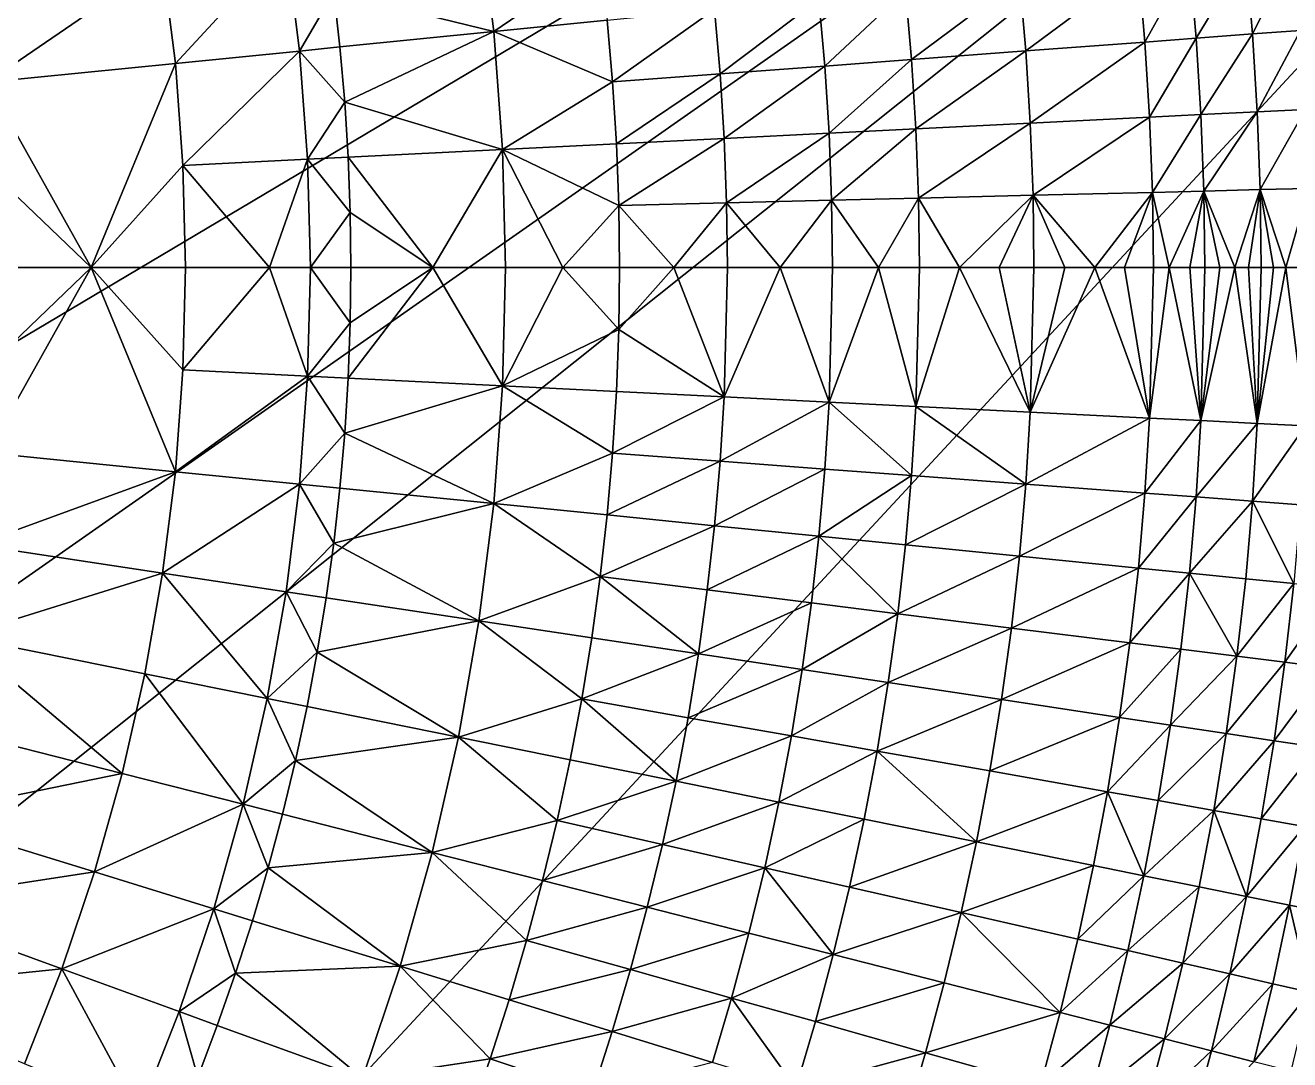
# Model space of a CAD drawing. Header units: millimetres. Extents: x -3250 to 8000, y -3250 to 3250.
# Drawn here: x 1407 to 2349, y -590 to 180 of the extents above; entities that cross this region are included whole.
import ezdxf

# ---------------------------------------------------------------- set-up
doc = ezdxf.new("R2010")
doc.units = ezdxf.units.MM
doc.header["$MEASUREMENT"] = 0
doc.layers.add('MESH_3D', color=2, linetype='CONTINUOUS')

msp = doc.modelspace()

# ---------------------------------------------------------------- linework, layer by layer
at = {"layer": 'MESH_3D'}
for points in [[(2150.48, 2436.79, 32500), (-3128.53, 880.23, 32500), (-2326.57, -2269.27, 32500)], [(2150.48, 2436.79, 32500), (-2326.57, -2269.27, 32500), (3105.61, 957.95, 32500)], [(3105.61, 957.95, 32500), (-2326.57, -2269.27, 32500), (-1962.36, -2590.68, 32500)], [(3105.61, 957.95, 32500), (-1962.36, -2590.68, 32500), (-1625, -2814.58, 32500)], [(3105.61, 957.95, 32500), (-1625, -2814.58, 32500), (-723.19, -3168.52, 32500)], [(3105.61, 957.95, 32500), (-723.19, -3168.52, 32500), (1410.12, -2928.15, 32500)], [(3105.61, 957.95, 32500), (1410.12, -2928.15, 32500), (2382.42, -2210.56, 32500)], [(1745.37, 263.07, -885.22), (1756.31, 175.75, -885.22), (1637.19, 205.17, -939.08)], [(1745.37, 263.07, -885.22), (1835.64, 230.04, -840.76), (1756.31, 175.75, -885.22)], [(1601.69, 241.42, -952.14), (1519.23, 152.02, -989.8), (1509.77, 227.56, -989.8)], [(1601.69, 241.42, -952.14), (1611.73, 161.28, -952.14), (1519.23, 152.02, -989.8)], [(1601.69, 241.42, -952.14), (1637.19, 205.17, -939.08), (1611.73, 161.28, -952.14)], [(1509.77, 227.56, -989.8), (1379.01, 137.99, -1040.35), (1370.41, 206.56, -1040.35)], [(1509.77, 227.56, -989.8), (1519.23, 152.02, -989.8), (1379.01, 137.99, -1040.35)], [(1756.31, 175.75, -885.22), (1835.64, 230.04, -840.76), (1840.81, 184.2, -840.76)], [(2274.58, 227.61, -506.08), (2241.34, 167.97, -547.31), (2236.46, 223.79, -547.31)], [(2274.58, 227.61, -506.08), (2279.55, 170.83, -506.08), (2241.34, 167.97, -547.31)], [(2316.37, 231.79, -455.71), (2279.55, 170.83, -506.08), (2274.58, 227.61, -506.08)], [(2316.37, 231.79, -455.71), (2321.43, 173.97, -455.71), (2279.55, 170.83, -506.08)], [(2352.18, 235.37, -406.77), (2321.43, 173.97, -455.71), (2316.37, 231.79, -455.71)], [(2352.18, 235.37, -406.77), (2357.32, 176.66, -406.77), (2321.43, 173.97, -455.71)], [(2236.46, 223.79, -547.31), (2152.64, 161.32, -630.5), (2147.94, 214.93, -630.5)], [(2236.46, 223.79, -547.31), (2241.34, 167.97, -547.31), (2152.64, 161.32, -630.5)], [(2147.94, 214.93, -630.5), (2067.58, 154.94, -698.41), (2063.07, 206.44, -698.41)], [(2147.94, 214.93, -630.5), (2152.64, 161.32, -630.5), (2067.58, 154.94, -698.41)], [(1611.73, 161.28, -952.14), (1637.19, 205.17, -939.08), (1641.8, 164.29, -939.08)], [(1756.31, 175.75, -885.22), (1641.8, 164.29, -939.08), (1637.19, 205.17, -939.08)], [(1998.59, 199.99, -744.25), (1924.98, 144.26, -794.3), (1920.79, 192.2, -794.3)], [(1998.59, 199.99, -744.25), (2002.95, 150.1, -744.25), (1924.98, 144.26, -794.3)], [(2063.07, 206.44, -698.41), (2002.95, 150.1, -744.25), (1998.59, 199.99, -744.25)], [(2063.07, 206.44, -698.41), (2067.58, 154.94, -698.41), (2002.95, 150.1, -744.25)], [(1920.79, 192.2, -794.3), (1844.83, 138.25, -840.76), (1840.81, 184.2, -840.76)], [(1920.79, 192.2, -794.3), (1924.98, 144.26, -794.3), (1844.83, 138.25, -840.76)], [(1756.31, 175.75, -885.22), (1840.81, 184.2, -840.76), (1844.83, 138.25, -840.76)], [(1756.31, 175.75, -885.22), (1645.39, 123.3, -939.08), (1641.8, 164.29, -939.08)], [(1756.31, 175.75, -885.22), (1762.89, 87.98, -885.22), (1645.39, 123.3, -939.08)], [(1756.31, 175.75, -885.22), (1844.83, 138.25, -840.76), (1762.89, 87.98, -885.22)], [(2279.55, 170.83, -506.08), (2244.83, 112.03, -547.31), (2241.34, 167.97, -547.31)], [(2279.55, 170.83, -506.08), (2283.1, 113.94, -506.08), (2244.83, 112.03, -547.31)], [(2321.43, 173.97, -455.71), (2283.1, 113.94, -506.08), (2279.55, 170.83, -506.08)], [(2321.43, 173.97, -455.71), (2325.05, 116.04, -455.71), (2283.1, 113.94, -506.08)], [(2357.32, 176.66, -406.77), (2325.05, 116.04, -455.71), (2321.43, 173.97, -455.71)], [(2357.32, 176.66, -406.77), (2360.99, 117.83, -406.77), (2325.05, 116.04, -455.71)], [(1611.73, 161.28, -952.14), (1524.92, 76.11, -989.8), (1519.23, 152.02, -989.8)], [(1611.73, 161.28, -952.14), (1617.77, 80.74, -952.14), (1524.92, 76.11, -989.8)], [(1611.73, 161.28, -952.14), (1641.8, 164.29, -939.08), (1645.39, 123.3, -939.08)], [(1611.73, 161.28, -952.14), (1645.39, 123.3, -939.08), (1617.77, 80.74, -952.14)], [(2152.64, 161.32, -630.5), (2070.8, 103.35, -698.41), (2067.58, 154.94, -698.41)], [(2152.64, 161.32, -630.5), (2155.99, 107.6, -630.5), (2070.8, 103.35, -698.41)], [(2241.34, 167.97, -547.31), (2155.99, 107.6, -630.5), (2152.64, 161.32, -630.5)], [(2241.34, 167.97, -547.31), (2244.83, 112.03, -547.31), (2155.99, 107.6, -630.5)], [(1519.23, 152.02, -989.8), (1456.65, 0, -1015.89), (1379.01, 137.99, -1040.35)], [(1519.23, 152.02, -989.8), (1524.92, 76.11, -989.8), (1456.65, 0, -1015.89)], [(2067.58, 154.94, -698.41), (2006.07, 100.12, -744.25), (2002.95, 150.1, -744.25)], [(2067.58, 154.94, -698.41), (2070.8, 103.35, -698.41), (2006.07, 100.12, -744.25)], [(1924.98, 144.26, -794.3), (1847.7, 92.21, -840.76), (1844.83, 138.25, -840.76)], [(1924.98, 144.26, -794.3), (1927.98, 96.22, -794.3), (1847.7, 92.21, -840.76)], [(2002.95, 150.1, -744.25), (1927.98, 96.22, -794.3), (1924.98, 144.26, -794.3)], [(2002.95, 150.1, -744.25), (2006.07, 100.12, -744.25), (1927.98, 96.22, -794.3)], [(1379.01, 137.99, -1040.35), (1456.65, 0, -1015.89), (1384.17, 69.08, -1040.35)], [(1762.89, 87.98, -885.22), (1844.83, 138.25, -840.76), (1847.7, 92.21, -840.76)], [(1617.77, 80.74, -952.14), (1645.39, 123.3, -939.08), (1647.95, 82.25, -939.08)], [(1762.89, 87.98, -885.22), (1647.95, 82.25, -939.08), (1645.39, 123.3, -939.08)], [(2283.1, 113.94, -506.08), (2246.93, 56.03, -547.31), (2244.83, 112.03, -547.31)], [(2283.1, 113.94, -506.08), (2285.23, 56.99, -506.08), (2246.93, 56.03, -547.31)], [(2325.05, 116.04, -455.71), (2285.23, 56.99, -506.08), (2283.1, 113.94, -506.08)], [(2325.05, 116.04, -455.71), (2327.22, 58.04, -455.71), (2285.23, 56.99, -506.08)], [(2360.99, 117.83, -406.77), (2327.22, 58.04, -455.71), (2325.05, 116.04, -455.71)], [(2360.99, 117.83, -406.77), (2363.19, 58.93, -406.77), (2327.22, 58.04, -455.71)], [(2155.99, 107.6, -630.5), (2072.73, 51.69, -698.41), (2070.8, 103.35, -698.41)], [(2155.99, 107.6, -630.5), (2158, 53.82, -630.5), (2072.73, 51.69, -698.41)], [(2244.83, 112.03, -547.31), (2158, 53.82, -630.5), (2155.99, 107.6, -630.5)], [(2244.83, 112.03, -547.31), (2246.93, 56.03, -547.31), (2158, 53.82, -630.5)], [(1927.98, 96.22, -794.3), (1849.42, 46.12, -840.76), (1847.7, 92.21, -840.76)], [(1927.98, 96.22, -794.3), (1929.78, 48.13, -794.3), (1849.42, 46.12, -840.76)], [(2006.07, 100.12, -744.25), (1929.78, 48.13, -794.3), (1927.98, 96.22, -794.3)], [(2006.07, 100.12, -744.25), (2007.95, 50.08, -744.25), (1929.78, 48.13, -794.3)], [(2070.8, 103.35, -698.41), (2007.95, 50.08, -744.25), (2006.07, 100.12, -744.25)], [(2070.8, 103.35, -698.41), (2072.73, 51.69, -698.41), (2007.95, 50.08, -744.25)], [(1762.89, 87.98, -885.22), (1710.9, 0, -911.43), (1647.95, 82.25, -939.08)], [(1762.89, 87.98, -885.22), (1765.08, 0, -885.22), (1710.9, 0, -911.43)], [(1762.89, 87.98, -885.22), (1847.7, 92.21, -840.76), (1849.42, 46.12, -840.76)], [(1762.89, 87.98, -885.22), (1807.77, 0, -863.42), (1765.08, 0, -885.22)], [(1762.89, 87.98, -885.22), (1849.42, 46.12, -840.76), (1807.77, 0, -863.42)], [(1524.92, 76.11, -989.8), (1526.82, 0, -989.8), (1456.65, 0, -1015.89)], [(1617.77, 80.74, -952.14), (1589.41, 0, -964.85), (1524.92, 76.11, -989.8)], [(1524.92, 76.11, -989.8), (1589.41, 0, -964.85), (1526.82, 0, -989.8)], [(1617.77, 80.74, -952.14), (1619.78, 0, -952.14), (1589.41, 0, -964.85)], [(1617.77, 80.74, -952.14), (1647.95, 82.25, -939.08), (1649.49, 41.14, -939.08)], [(1617.77, 80.74, -952.14), (1649.49, 41.14, -939.08), (1619.78, 0, -952.14)], [(1647.95, 82.25, -939.08), (1710.9, 0, -911.43), (1649.49, 41.14, -939.08)], [(1384.17, 69.08, -1040.35), (1456.65, 0, -1015.89), (1385.89, 0, -1040.35)], [(2285.23, 56.99, -506.08), (2259.35, 0, -535.1), (2246.93, 56.03, -547.31)], [(2285.23, 56.99, -506.08), (2274.9, 0, -518.37), (2259.35, 0, -535.1)], [(2285.23, 56.99, -506.08), (2285.94, 0, -506.08), (2274.9, 0, -518.37)], [(2327.22, 58.04, -455.71), (2308.26, 0, -480.08), (2285.23, 56.99, -506.08)], [(2285.23, 56.99, -506.08), (2297.2, 0, -493.17), (2285.94, 0, -506.08)], [(2285.23, 56.99, -506.08), (2308.26, 0, -480.08), (2297.2, 0, -493.17)], [(2327.22, 58.04, -455.71), (2318.49, 0, -467.6), (2308.26, 0, -480.08)], [(2327.22, 58.04, -455.71), (2327.94, 0, -455.71), (2318.49, 0, -467.6)], [(2363.19, 58.93, -406.77), (2346.31, 0, -431.52), (2327.22, 58.04, -455.71)], [(2327.22, 58.04, -455.71), (2337.22, 0, -443.68), (2327.94, 0, -455.71)], [(2327.22, 58.04, -455.71), (2346.31, 0, -431.52), (2337.22, 0, -443.68)], [(2363.19, 58.93, -406.77), (2355.22, 0, -419.21), (2346.31, 0, -431.52)], [(1929.78, 48.13, -794.3), (1890.44, 0, -817.96), (1849.42, 46.12, -840.76)], [(1929.78, 48.13, -794.3), (1930.38, 0, -794.3), (1890.44, 0, -817.96)], [(2007.95, 50.08, -744.25), (1969.77, 0, -769.74), (1929.78, 48.13, -794.3)], [(1929.78, 48.13, -794.3), (1969.77, 0, -769.74), (1930.38, 0, -794.3)], [(2007.95, 50.08, -744.25), (2008.57, 0, -744.25), (1969.77, 0, -769.74)], [(2072.73, 51.69, -698.41), (2042.94, 0, -720.49), (2007.95, 50.08, -744.25)], [(2007.95, 50.08, -744.25), (2042.94, 0, -720.49), (2008.57, 0, -744.25)], [(2072.73, 51.69, -698.41), (2073.37, 0, -698.41), (2042.94, 0, -720.49)], [(2158, 53.82, -630.5), (2103.31, 0, -675.66), (2072.73, 51.69, -698.41)], [(2072.73, 51.69, -698.41), (2103.31, 0, -675.66), (2073.37, 0, -698.41)], [(2158, 53.82, -630.5), (2132.71, 0, -652.22), (2103.31, 0, -675.66)], [(2158, 53.82, -630.5), (2158.67, 0, -630.5), (2132.71, 0, -652.22)], [(2246.93, 56.03, -547.31), (2204.09, 0, -589.91), (2158, 53.82, -630.5)], [(2158, 53.82, -630.5), (2181.6, 0, -610.45), (2158.67, 0, -630.5)], [(2158, 53.82, -630.5), (2204.09, 0, -589.91), (2181.6, 0, -610.45)], [(2246.93, 56.03, -547.31), (2226.11, 0, -568.87), (2204.09, 0, -589.91)], [(2246.93, 56.03, -547.31), (2247.62, 0, -547.31), (2226.11, 0, -568.87)], [(2246.93, 56.03, -547.31), (2259.35, 0, -535.1), (2247.62, 0, -547.31)], [(1649.49, 41.14, -939.08), (1650, 0, -939.08), (1619.78, 0, -952.14)], [(1710.9, 0, -911.43), (1650, 0, -939.08), (1649.49, 41.14, -939.08)], [(1849.42, 46.12, -840.76), (1850, 0, -840.76), (1807.77, 0, -863.42)], [(1849.42, 46.12, -840.76), (1890.44, 0, -817.96), (1850, 0, -840.76)], [(1384.17, -69.08, -1040.35), (1456.65, 0, -1015.89), (1379.01, -137.99, -1040.35)], [(1519.23, -152.02, -989.8), (1379.01, -137.99, -1040.35), (1456.65, 0, -1015.89)], [(1384.17, -69.08, -1040.35), (1385.89, 0, -1040.35), (1456.65, 0, -1015.89)], [(1524.92, -76.11, -989.8), (1456.65, 0, -1015.89), (1526.82, 0, -989.8)], [(1524.92, -76.11, -989.8), (1519.23, -152.02, -989.8), (1456.65, 0, -1015.89)], [(1524.92, -76.11, -989.8), (1526.82, 0, -989.8), (1589.41, 0, -964.85)], [(1617.77, -80.74, -952.14), (1524.92, -76.11, -989.8), (1589.41, 0, -964.85)], [(1617.77, -80.74, -952.14), (1589.41, 0, -964.85), (1619.78, 0, -952.14)], [(1617.77, -80.74, -952.14), (1619.78, 0, -952.14), (1649.49, -41.14, -939.08)], [(1650, 0, -939.08), (1649.49, -41.14, -939.08), (1619.78, 0, -952.14)], [(1710.9, 0, -911.43), (1647.95, -82.25, -939.08), (1649.49, -41.14, -939.08)], [(1762.89, -87.98, -885.22), (1647.95, -82.25, -939.08), (1710.9, 0, -911.43)], [(1710.9, 0, -911.43), (1649.49, -41.14, -939.08), (1650, 0, -939.08)], [(1762.89, -87.98, -885.22), (1710.9, 0, -911.43), (1765.08, 0, -885.22)], [(1762.89, -87.98, -885.22), (1807.77, 0, -863.42), (1849.42, -46.12, -840.76)], [(1762.89, -87.98, -885.22), (1765.08, 0, -885.22), (1807.77, 0, -863.42)], [(1850, 0, -840.76), (1849.42, -46.12, -840.76), (1807.77, 0, -863.42)], [(1890.44, 0, -817.96), (1849.42, -46.12, -840.76), (1850, 0, -840.76)], [(1927.98, -96.22, -794.3), (1849.42, -46.12, -840.76), (1890.44, 0, -817.96)], [(1927.98, -96.22, -794.3), (1890.44, 0, -817.96), (1930.38, 0, -794.3)], [(1927.98, -96.22, -794.3), (1930.38, 0, -794.3), (1969.77, 0, -769.74)], [(2006.07, -100.12, -744.25), (1927.98, -96.22, -794.3), (1969.77, 0, -769.74)], [(2006.07, -100.12, -744.25), (1969.77, 0, -769.74), (2008.57, 0, -744.25)], [(2006.07, -100.12, -744.25), (2008.57, 0, -744.25), (2042.94, 0, -720.49)], [(2070.8, -103.35, -698.41), (2006.07, -100.12, -744.25), (2042.94, 0, -720.49)], [(2070.8, -103.35, -698.41), (2042.94, 0, -720.49), (2073.37, 0, -698.41)], [(2070.8, -103.35, -698.41), (2073.37, 0, -698.41), (2103.31, 0, -675.66)], [(2155.99, -107.6, -630.5), (2070.8, -103.35, -698.41), (2103.31, 0, -675.66)], [(2155.99, -107.6, -630.5), (2103.31, 0, -675.66), (2132.71, 0, -652.22)], [(2155.99, -107.6, -630.5), (2132.71, 0, -652.22), (2158.67, 0, -630.5)], [(2155.99, -107.6, -630.5), (2158.67, 0, -630.5), (2181.6, 0, -610.45)], [(2155.99, -107.6, -630.5), (2181.6, 0, -610.45), (2204.09, 0, -589.91)], [(2244.83, -112.03, -547.31), (2155.99, -107.6, -630.5), (2204.09, 0, -589.91)], [(2244.83, -112.03, -547.31), (2204.09, 0, -589.91), (2226.11, 0, -568.87)], [(2244.83, -112.03, -547.31), (2226.11, 0, -568.87), (2247.62, 0, -547.31)], [(2244.83, -112.03, -547.31), (2247.62, 0, -547.31), (2259.35, 0, -535.1)], [(2283.1, -113.94, -506.08), (2244.83, -112.03, -547.31), (2259.35, 0, -535.1)], [(2283.1, -113.94, -506.08), (2259.35, 0, -535.1), (2274.9, 0, -518.37)], [(2283.1, -113.94, -506.08), (2274.9, 0, -518.37), (2285.94, 0, -506.08)], [(2283.1, -113.94, -506.08), (2285.94, 0, -506.08), (2297.2, 0, -493.17)], [(2283.1, -113.94, -506.08), (2297.2, 0, -493.17), (2308.26, 0, -480.08)], [(2325.05, -116.04, -455.71), (2283.1, -113.94, -506.08), (2308.26, 0, -480.08)], [(2325.05, -116.04, -455.71), (2308.26, 0, -480.08), (2318.49, 0, -467.6)], [(2325.05, -116.04, -455.71), (2318.49, 0, -467.6), (2327.94, 0, -455.71)], [(2325.05, -116.04, -455.71), (2327.94, 0, -455.71), (2337.22, 0, -443.68)], [(2325.05, -116.04, -455.71), (2337.22, 0, -443.68), (2346.31, 0, -431.52)], [(2360.99, -117.83, -406.77), (2325.05, -116.04, -455.71), (2346.31, 0, -431.52)], [(2360.99, -117.83, -406.77), (2346.31, 0, -431.52), (2355.22, 0, -419.21)], [(1617.77, -80.74, -952.14), (1649.49, -41.14, -939.08), (1647.95, -82.25, -939.08)], [(1762.89, -87.98, -885.22), (1849.42, -46.12, -840.76), (1847.7, -92.21, -840.76)], [(1927.98, -96.22, -794.3), (1847.7, -92.21, -840.76), (1849.42, -46.12, -840.76)], [(1617.77, -80.74, -952.14), (1519.23, -152.02, -989.8), (1524.92, -76.11, -989.8)], [(1617.77, -80.74, -952.14), (1611.73, -161.28, -952.14), (1519.23, -152.02, -989.8)], [(1617.77, -80.74, -952.14), (1645.39, -123.3, -939.08), (1611.73, -161.28, -952.14)], [(1617.77, -80.74, -952.14), (1647.95, -82.25, -939.08), (1645.39, -123.3, -939.08)], [(1762.89, -87.98, -885.22), (1645.39, -123.3, -939.08), (1647.95, -82.25, -939.08)], [(1762.89, -87.98, -885.22), (1756.31, -175.75, -885.22), (1645.39, -123.3, -939.08)], [(1762.89, -87.98, -885.22), (1844.83, -138.25, -840.76), (1756.31, -175.75, -885.22)], [(1762.89, -87.98, -885.22), (1847.7, -92.21, -840.76), (1844.83, -138.25, -840.76)], [(1927.98, -96.22, -794.3), (1844.83, -138.25, -840.76), (1847.7, -92.21, -840.76)], [(1927.98, -96.22, -794.3), (1924.98, -144.26, -794.3), (1844.83, -138.25, -840.76)], [(2006.07, -100.12, -744.25), (1924.98, -144.26, -794.3), (1927.98, -96.22, -794.3)], [(2006.07, -100.12, -744.25), (2002.95, -150.1, -744.25), (1924.98, -144.26, -794.3)], [(2067.58, -154.94, -698.41), (2002.95, -150.1, -744.25), (2006.07, -100.12, -744.25)], [(2070.8, -103.35, -698.41), (2067.58, -154.94, -698.41), (2006.07, -100.12, -744.25)], [(2152.64, -161.32, -630.5), (2067.58, -154.94, -698.41), (2070.8, -103.35, -698.41)], [(2155.99, -107.6, -630.5), (2152.64, -161.32, -630.5), (2070.8, -103.35, -698.41)], [(2244.83, -112.03, -547.31), (2152.64, -161.32, -630.5), (2155.99, -107.6, -630.5)], [(2244.83, -112.03, -547.31), (2241.34, -167.97, -547.31), (2152.64, -161.32, -630.5)], [(2283.1, -113.94, -506.08), (2241.34, -167.97, -547.31), (2244.83, -112.03, -547.31)], [(2283.1, -113.94, -506.08), (2279.55, -170.83, -506.08), (2241.34, -167.97, -547.31)], [(2325.05, -116.04, -455.71), (2279.55, -170.83, -506.08), (2283.1, -113.94, -506.08)], [(2325.05, -116.04, -455.71), (2321.43, -173.97, -455.71), (2279.55, -170.83, -506.08)], [(2360.99, -117.83, -406.77), (2321.43, -173.97, -455.71), (2325.05, -116.04, -455.71)], [(2360.99, -117.83, -406.77), (2357.32, -176.66, -406.77), (2321.43, -173.97, -455.71)], [(1611.73, -161.28, -952.14), (1645.39, -123.3, -939.08), (1641.8, -164.29, -939.08)], [(1756.31, -175.75, -885.22), (1641.8, -164.29, -939.08), (1645.39, -123.3, -939.08)], [(1519.23, -152.02, -989.8), (1370.41, -206.56, -1040.35), (1379.01, -137.99, -1040.35)], [(1756.31, -175.75, -885.22), (1844.83, -138.25, -840.76), (1840.81, -184.2, -840.76)], [(1924.98, -144.26, -794.3), (1840.81, -184.2, -840.76), (1844.83, -138.25, -840.76)], [(1924.98, -144.26, -794.3), (1920.79, -192.2, -794.3), (1840.81, -184.2, -840.76)], [(2002.95, -150.1, -744.25), (1920.79, -192.2, -794.3), (1924.98, -144.26, -794.3)], [(2002.95, -150.1, -744.25), (1998.59, -199.99, -744.25), (1920.79, -192.2, -794.3)], [(2067.58, -154.94, -698.41), (1998.59, -199.99, -744.25), (2002.95, -150.1, -744.25)], [(1519.23, -152.02, -989.8), (1509.77, -227.56, -989.8), (1370.41, -206.56, -1040.35)], [(1611.73, -161.28, -952.14), (1509.77, -227.56, -989.8), (1519.23, -152.02, -989.8)], [(2067.58, -154.94, -698.41), (2063.07, -206.44, -698.41), (1998.59, -199.99, -744.25)], [(2152.64, -161.32, -630.5), (2063.07, -206.44, -698.41), (2067.58, -154.94, -698.41)], [(1611.73, -161.28, -952.14), (1601.69, -241.42, -952.14), (1509.77, -227.56, -989.8)], [(1611.73, -161.28, -952.14), (1637.19, -205.17, -939.08), (1601.69, -241.42, -952.14)], [(1611.73, -161.28, -952.14), (1641.8, -164.29, -939.08), (1637.19, -205.17, -939.08)], [(1756.31, -175.75, -885.22), (1637.19, -205.17, -939.08), (1641.8, -164.29, -939.08)], [(2152.64, -161.32, -630.5), (2147.94, -214.93, -630.5), (2063.07, -206.44, -698.41)], [(2241.34, -167.97, -547.31), (2147.94, -214.93, -630.5), (2152.64, -161.32, -630.5)], [(2241.34, -167.97, -547.31), (2236.46, -223.79, -547.31), (2147.94, -214.93, -630.5)], [(2279.55, -170.83, -506.08), (2236.46, -223.79, -547.31), (2241.34, -167.97, -547.31)], [(1756.31, -175.75, -885.22), (1745.37, -263.07, -885.22), (1637.19, -205.17, -939.08)], [(1756.31, -175.75, -885.22), (1835.64, -230.04, -840.76), (1745.37, -263.07, -885.22)], [(1756.31, -175.75, -885.22), (1840.81, -184.2, -840.76), (1835.64, -230.04, -840.76)], [(2279.55, -170.83, -506.08), (2274.58, -227.61, -506.08), (2236.46, -223.79, -547.31)], [(2321.43, -173.97, -455.71), (2274.58, -227.61, -506.08), (2279.55, -170.83, -506.08)], [(2321.43, -173.97, -455.71), (2316.37, -231.79, -455.71), (2274.58, -227.61, -506.08)], [(2352.18, -235.37, -406.77), (2316.37, -231.79, -455.71), (2321.43, -173.97, -455.71)], [(2357.32, -176.66, -406.77), (2352.18, -235.37, -406.77), (2321.43, -173.97, -455.71)], [(1920.79, -192.2, -794.3), (1835.64, -230.04, -840.76), (1840.81, -184.2, -840.76)], [(1920.79, -192.2, -794.3), (1915.4, -240.03, -794.3), (1835.64, -230.04, -840.76)], [(1998.59, -199.99, -744.25), (1915.4, -240.03, -794.3), (1920.79, -192.2, -794.3)], [(1509.77, -227.56, -989.8), (1358.41, -274.61, -1040.35), (1370.41, -206.56, -1040.35)], [(1601.69, -241.42, -952.14), (1637.19, -205.17, -939.08), (1631.57, -245.92, -939.08)], [(1745.37, -263.07, -885.22), (1631.57, -245.92, -939.08), (1637.19, -205.17, -939.08)], [(1998.59, -199.99, -744.25), (1992.98, -249.75, -744.25), (1915.4, -240.03, -794.3)], [(2057.28, -257.81, -698.41), (1992.98, -249.75, -744.25), (1998.59, -199.99, -744.25)], [(2063.07, -206.44, -698.41), (2057.28, -257.81, -698.41), (1998.59, -199.99, -744.25)], [(2147.94, -214.93, -630.5), (2057.28, -257.81, -698.41), (2063.07, -206.44, -698.41)], [(2147.94, -214.93, -630.5), (2141.92, -268.42, -630.5), (2057.28, -257.81, -698.41)], [(2236.46, -223.79, -547.31), (2141.92, -268.42, -630.5), (2147.94, -214.93, -630.5)], [(2236.46, -223.79, -547.31), (2230.18, -279.48, -547.31), (2141.92, -268.42, -630.5)], [(2274.58, -227.61, -506.08), (2230.18, -279.48, -547.31), (2236.46, -223.79, -547.31)], [(1509.77, -227.56, -989.8), (1496.55, -302.53, -989.8), (1358.41, -274.61, -1040.35)], [(1587.66, -320.95, -952.14), (1496.55, -302.53, -989.8), (1509.77, -227.56, -989.8)], [(1601.69, -241.42, -952.14), (1587.66, -320.95, -952.14), (1509.77, -227.56, -989.8)], [(1745.37, -263.07, -885.22), (1835.64, -230.04, -840.76), (1829.34, -275.73, -840.76)], [(1908.82, -287.71, -794.3), (1829.34, -275.73, -840.76), (1835.64, -230.04, -840.76)], [(1915.4, -240.03, -794.3), (1908.82, -287.71, -794.3), (1835.64, -230.04, -840.76)], [(2274.58, -227.61, -506.08), (2268.2, -284.24, -506.08), (2230.18, -279.48, -547.31)], [(2309.87, -289.46, -455.71), (2268.2, -284.24, -506.08), (2274.58, -227.61, -506.08)], [(2316.37, -231.79, -455.71), (2309.87, -289.46, -455.71), (2274.58, -227.61, -506.08)], [(2352.18, -235.37, -406.77), (2309.87, -289.46, -455.71), (2316.37, -231.79, -455.71)], [(2352.18, -235.37, -406.77), (2345.58, -293.94, -406.77), (2309.87, -289.46, -455.71)], [(2384.72, -238.63, -355.73), (2345.58, -293.94, -406.77), (2352.18, -235.37, -406.77)], [(1601.69, -241.42, -952.14), (1624.93, -286.52, -939.08), (1587.66, -320.95, -952.14)], [(1601.69, -241.42, -952.14), (1631.57, -245.92, -939.08), (1624.93, -286.52, -939.08)], [(1992.98, -249.75, -744.25), (1908.82, -287.71, -794.3), (1915.4, -240.03, -794.3)], [(2384.72, -238.63, -355.73), (2378.03, -298.01, -355.73), (2345.58, -293.94, -406.77)], [(1745.37, -263.07, -885.22), (1624.93, -286.52, -939.08), (1631.57, -245.92, -939.08)], [(1992.98, -249.75, -744.25), (1986.14, -299.36, -744.25), (1908.82, -287.71, -794.3)], [(2057.28, -257.81, -698.41), (1986.14, -299.36, -744.25), (1992.98, -249.75, -744.25)], [(1745.37, -263.07, -885.22), (1730.08, -349.74, -885.22), (1624.93, -286.52, -939.08)], [(1745.37, -263.07, -885.22), (1821.89, -321.25, -840.76), (1730.08, -349.74, -885.22)], [(1745.37, -263.07, -885.22), (1829.34, -275.73, -840.76), (1821.89, -321.25, -840.76)], [(2057.28, -257.81, -698.41), (2050.22, -309.02, -698.41), (1986.14, -299.36, -744.25)], [(2141.92, -268.42, -630.5), (2050.22, -309.02, -698.41), (2057.28, -257.81, -698.41)], [(2141.92, -268.42, -630.5), (2134.56, -321.73, -630.5), (2050.22, -309.02, -698.41)], [(2230.18, -279.48, -547.31), (2134.56, -321.73, -630.5), (2141.92, -268.42, -630.5)], [(1479.61, -376.75, -989.8), (1343.04, -341.98, -1040.35), (1358.41, -274.61, -1040.35)], [(1496.55, -302.53, -989.8), (1479.61, -376.75, -989.8), (1358.41, -274.61, -1040.35)], [(1908.82, -287.71, -794.3), (1821.89, -321.25, -840.76), (1829.34, -275.73, -840.76)], [(2230.18, -279.48, -547.31), (2222.52, -334.99, -547.31), (2134.56, -321.73, -630.5)], [(2268.2, -284.24, -506.08), (2222.52, -334.99, -547.31), (2230.18, -279.48, -547.31)], [(1587.66, -320.95, -952.14), (1624.93, -286.52, -939.08), (1617.28, -326.94, -939.08)], [(1730.08, -349.74, -885.22), (1617.28, -326.94, -939.08), (1624.93, -286.52, -939.08)], [(1908.82, -287.71, -794.3), (1901.05, -335.21, -794.3), (1821.89, -321.25, -840.76)], [(1986.14, -299.36, -744.25), (1901.05, -335.21, -794.3), (1908.82, -287.71, -794.3)], [(2268.2, -284.24, -506.08), (2260.41, -340.7, -506.08), (2222.52, -334.99, -547.31)], [(2309.87, -289.46, -455.71), (2260.41, -340.7, -506.08), (2268.2, -284.24, -506.08)], [(2309.87, -289.46, -455.71), (2301.94, -346.96, -455.71), (2260.41, -340.7, -506.08)], [(2345.58, -293.94, -406.77), (2301.94, -346.96, -455.71), (2309.87, -289.46, -455.71)], [(1986.14, -299.36, -744.25), (1978.06, -348.78, -744.25), (1901.05, -335.21, -794.3)], [(2050.22, -309.02, -698.41), (1978.06, -348.78, -744.25), (1986.14, -299.36, -744.25)], [(2345.58, -293.94, -406.77), (2337.52, -352.33, -406.77), (2301.94, -346.96, -455.71)], [(2378.03, -298.01, -355.73), (2337.52, -352.33, -406.77), (2345.58, -293.94, -406.77)], [(2378.03, -298.01, -355.73), (2369.86, -357.2, -355.73), (2337.52, -352.33, -406.77)], [(1569.69, -399.69, -952.14), (1479.61, -376.75, -989.8), (1496.55, -302.53, -989.8)], [(1587.66, -320.95, -952.14), (1569.69, -399.69, -952.14), (1496.55, -302.53, -989.8)], [(2050.22, -309.02, -698.41), (2041.88, -360.04, -698.41), (1978.06, -348.78, -744.25)], [(2134.56, -321.73, -630.5), (2041.88, -360.04, -698.41), (2050.22, -309.02, -698.41)], [(1587.66, -320.95, -952.14), (1608.63, -367.16, -939.08), (1569.69, -399.69, -952.14)], [(1587.66, -320.95, -952.14), (1617.28, -326.94, -939.08), (1608.63, -367.16, -939.08)], [(1730.08, -349.74, -885.22), (1608.63, -367.16, -939.08), (1617.28, -326.94, -939.08)], [(1730.08, -349.74, -885.22), (1821.89, -321.25, -840.76), (1813.32, -366.57, -840.76)], [(1892.1, -382.5, -794.3), (1813.32, -366.57, -840.76), (1821.89, -321.25, -840.76)], [(1901.05, -335.21, -794.3), (1892.1, -382.5, -794.3), (1821.89, -321.25, -840.76)], [(2134.56, -321.73, -630.5), (2125.88, -374.85, -630.5), (2041.88, -360.04, -698.41)], [(2222.52, -334.99, -547.31), (2125.88, -374.85, -630.5), (2134.56, -321.73, -630.5)], [(1978.06, -348.78, -744.25), (1892.1, -382.5, -794.3), (1901.05, -335.21, -794.3)], [(2222.52, -334.99, -547.31), (2213.48, -390.3, -547.31), (2125.88, -374.85, -630.5)], [(2260.41, -340.7, -506.08), (2213.48, -390.3, -547.31), (2222.52, -334.99, -547.31)], [(1479.61, -376.75, -989.8), (1324.32, -408.5, -1040.35), (1343.04, -341.98, -1040.35)], [(2260.41, -340.7, -506.08), (2251.21, -396.95, -506.08), (2213.48, -390.3, -547.31)], [(2301.94, -346.96, -455.71), (2251.21, -396.95, -506.08), (2260.41, -340.7, -506.08)], [(2301.94, -346.96, -455.71), (2292.57, -404.24, -455.71), (2251.21, -396.95, -506.08)], [(2337.52, -352.33, -406.77), (2292.57, -404.24, -455.71), (2301.94, -346.96, -455.71)], [(1730.08, -349.74, -885.22), (1710.5, -435.55, -885.22), (1608.63, -367.16, -939.08)], [(1730.08, -349.74, -885.22), (1803.62, -411.66, -840.76), (1710.5, -435.55, -885.22)], [(1730.08, -349.74, -885.22), (1813.32, -366.57, -840.76), (1803.62, -411.66, -840.76)], [(1978.06, -348.78, -744.25), (1968.75, -397.99, -744.25), (1892.1, -382.5, -794.3)], [(2041.88, -360.04, -698.41), (1968.75, -397.99, -744.25), (1978.06, -348.78, -744.25)], [(2337.52, -352.33, -406.77), (2328.01, -410.49, -406.77), (2292.57, -404.24, -455.71)], [(2369.86, -357.2, -355.73), (2328.01, -410.49, -406.77), (2337.52, -352.33, -406.77)], [(2369.86, -357.2, -355.73), (2360.22, -416.17, -355.73), (2328.01, -410.49, -406.77)], [(1569.69, -399.69, -952.14), (1608.63, -367.16, -939.08), (1598.98, -407.15, -939.08)], [(1710.5, -435.55, -885.22), (1598.98, -407.15, -939.08), (1608.63, -367.16, -939.08)], [(1892.1, -382.5, -794.3), (1803.62, -411.66, -840.76), (1813.32, -366.57, -840.76)], [(2041.88, -360.04, -698.41), (2032.27, -410.83, -698.41), (1968.75, -397.99, -744.25)], [(2115.87, -427.73, -630.5), (2032.27, -410.83, -698.41), (2041.88, -360.04, -698.41)], [(2125.88, -374.85, -630.5), (2115.87, -427.73, -630.5), (2041.88, -360.04, -698.41)], [(2213.48, -390.3, -547.31), (2115.87, -427.73, -630.5), (2125.88, -374.85, -630.5)], [(1479.61, -376.75, -989.8), (1458.99, -450.04, -989.8), (1324.32, -408.5, -1040.35)], [(1569.69, -399.69, -952.14), (1458.99, -450.04, -989.8), (1479.61, -376.75, -989.8)], [(1892.1, -382.5, -794.3), (1881.98, -429.55, -794.3), (1803.62, -411.66, -840.76)], [(1968.75, -397.99, -744.25), (1881.98, -429.55, -794.3), (1892.1, -382.5, -794.3)], [(2213.48, -390.3, -547.31), (2203.06, -445.36, -547.31), (2115.87, -427.73, -630.5)], [(2240.62, -452.95, -506.08), (2203.06, -445.36, -547.31), (2213.48, -390.3, -547.31)], [(2251.21, -396.95, -506.08), (2240.62, -452.95, -506.08), (2213.48, -390.3, -547.31)], [(1569.69, -399.69, -952.14), (1547.82, -477.44, -952.14), (1458.99, -450.04, -989.8)], [(1569.69, -399.69, -952.14), (1588.33, -446.89, -939.08), (1547.82, -477.44, -952.14)], [(1569.69, -399.69, -952.14), (1598.98, -407.15, -939.08), (1588.33, -446.89, -939.08)], [(1968.75, -397.99, -744.25), (1958.21, -446.95, -744.25), (1881.98, -429.55, -794.3)], [(2032.27, -410.83, -698.41), (1958.21, -446.95, -744.25), (1968.75, -397.99, -744.25)], [(2292.57, -404.24, -455.71), (2240.62, -452.95, -506.08), (2251.21, -396.95, -506.08)], [(2292.57, -404.24, -455.71), (2281.78, -461.27, -455.71), (2240.62, -452.95, -506.08)], [(2317.06, -468.4, -406.77), (2281.78, -461.27, -455.71), (2292.57, -404.24, -455.71)], [(2328.01, -410.49, -406.77), (2317.06, -468.4, -406.77), (2292.57, -404.24, -455.71)], [(1458.99, -450.04, -989.8), (1302.31, -474, -1040.35), (1324.32, -408.5, -1040.35)], [(1710.5, -435.55, -885.22), (1588.33, -446.89, -939.08), (1598.98, -407.15, -939.08)], [(1710.5, -435.55, -885.22), (1803.62, -411.66, -840.76), (1792.79, -456.5, -840.76)], [(1881.98, -429.55, -794.3), (1792.79, -456.5, -840.76), (1803.62, -411.66, -840.76)], [(2032.27, -410.83, -698.41), (2021.39, -461.37, -698.41), (1958.21, -446.95, -744.25)], [(2115.87, -427.73, -630.5), (2021.39, -461.37, -698.41), (2032.27, -410.83, -698.41)], [(2360.22, -416.17, -355.73), (2317.06, -468.4, -406.77), (2328.01, -410.49, -406.77)], [(2360.22, -416.17, -355.73), (2349.11, -474.88, -355.73), (2317.06, -468.4, -406.77)], [(2376.95, -480.51, -303.82), (2349.11, -474.88, -355.73), (2360.22, -416.17, -355.73)], [(1881.98, -429.55, -794.3), (1870.69, -476.34, -794.3), (1792.79, -456.5, -840.76)], [(1958.21, -446.95, -744.25), (1870.69, -476.34, -794.3), (1881.98, -429.55, -794.3)], [(2115.87, -427.73, -630.5), (2104.55, -480.35, -630.5), (2021.39, -461.37, -698.41)], [(2203.06, -445.36, -547.31), (2104.55, -480.35, -630.5), (2115.87, -427.73, -630.5)], [(1710.5, -435.55, -885.22), (1686.66, -520.27, -885.22), (1588.33, -446.89, -939.08)], [(1710.5, -435.55, -885.22), (1780.85, -501.05, -840.76), (1686.66, -520.27, -885.22)], [(1710.5, -435.55, -885.22), (1792.79, -456.5, -840.76), (1780.85, -501.05, -840.76)], [(1458.99, -450.04, -989.8), (1434.74, -522.2, -989.8), (1302.31, -474, -1040.35)], [(1547.82, -477.44, -952.14), (1434.74, -522.2, -989.8), (1458.99, -450.04, -989.8)], [(1547.82, -477.44, -952.14), (1588.33, -446.89, -939.08), (1576.7, -486.35, -939.08)], [(1686.66, -520.27, -885.22), (1576.7, -486.35, -939.08), (1588.33, -446.89, -939.08)], [(1958.21, -446.95, -744.25), (1946.46, -495.63, -744.25), (1870.69, -476.34, -794.3)], [(2009.26, -511.62, -698.41), (1946.46, -495.63, -744.25), (1958.21, -446.95, -744.25)], [(2021.39, -461.37, -698.41), (2009.26, -511.62, -698.41), (1958.21, -446.95, -744.25)], [(2203.06, -445.36, -547.31), (2191.27, -500.14, -547.31), (2104.55, -480.35, -630.5)], [(2240.62, -452.95, -506.08), (2191.27, -500.14, -547.31), (2203.06, -445.36, -547.31)], [(1870.69, -476.34, -794.3), (1780.85, -501.05, -840.76), (1792.79, -456.5, -840.76)], [(2104.55, -480.35, -630.5), (2009.26, -511.62, -698.41), (2021.39, -461.37, -698.41)], [(2240.62, -452.95, -506.08), (2228.63, -508.67, -506.08), (2191.27, -500.14, -547.31)], [(2281.78, -461.27, -455.71), (2228.63, -508.67, -506.08), (2240.62, -452.95, -506.08)], [(2281.78, -461.27, -455.71), (2269.57, -518.02, -455.71), (2228.63, -508.67, -506.08)], [(2317.06, -468.4, -406.77), (2269.57, -518.02, -455.71), (2281.78, -461.27, -455.71)], [(2317.06, -468.4, -406.77), (2304.66, -526.02, -406.77), (2269.57, -518.02, -455.71)], [(2349.11, -474.88, -355.73), (2304.66, -526.02, -406.77), (2317.06, -468.4, -406.77)], [(1434.74, -522.2, -989.8), (1277.07, -538.33, -1040.35), (1302.31, -474, -1040.35)], [(1547.82, -477.44, -952.14), (1522.1, -554, -952.14), (1434.74, -522.2, -989.8)], [(1547.82, -477.44, -952.14), (1564.08, -525.5, -939.08), (1522.1, -554, -952.14)], [(1547.82, -477.44, -952.14), (1576.7, -486.35, -939.08), (1564.08, -525.5, -939.08)], [(1870.69, -476.34, -794.3), (1858.23, -522.82, -794.3), (1780.85, -501.05, -840.76)], [(1946.46, -495.63, -744.25), (1858.23, -522.82, -794.3), (1870.69, -476.34, -794.3)], [(2349.11, -474.88, -355.73), (2336.54, -533.3, -355.73), (2304.66, -526.02, -406.77)], [(2364.23, -539.62, -303.82), (2336.54, -533.3, -355.73), (2349.11, -474.88, -355.73)], [(2376.95, -480.51, -303.82), (2364.23, -539.62, -303.82), (2349.11, -474.88, -355.73)], [(1686.66, -520.27, -885.22), (1564.08, -525.5, -939.08), (1576.7, -486.35, -939.08)], [(2104.55, -480.35, -630.5), (2091.92, -532.67, -630.5), (2009.26, -511.62, -698.41)], [(2178.12, -554.62, -547.31), (2091.92, -532.67, -630.5), (2104.55, -480.35, -630.5)], [(2191.27, -500.14, -547.31), (2178.12, -554.62, -547.31), (2104.55, -480.35, -630.5)], [(1946.46, -495.63, -744.25), (1933.5, -544, -744.25), (1858.23, -522.82, -794.3)], [(2009.26, -511.62, -698.41), (1933.5, -544, -744.25), (1946.46, -495.63, -744.25)], [(1686.66, -520.27, -885.22), (1780.85, -501.05, -840.76), (1767.81, -545.3, -840.76)], [(1858.23, -522.82, -794.3), (1767.81, -545.3, -840.76), (1780.85, -501.05, -840.76)], [(2228.63, -508.67, -506.08), (2178.12, -554.62, -547.31), (2191.27, -500.14, -547.31)], [(2009.26, -511.62, -698.41), (1995.88, -561.55, -698.41), (1933.5, -544, -744.25)], [(2091.92, -532.67, -630.5), (1995.88, -561.55, -698.41), (2009.26, -511.62, -698.41)], [(2228.63, -508.67, -506.08), (2215.25, -564.07, -506.08), (2178.12, -554.62, -547.31)], [(2269.57, -518.02, -455.71), (2215.25, -564.07, -506.08), (2228.63, -508.67, -506.08)], [(1434.74, -522.2, -989.8), (1406.93, -593.07, -989.8), (1277.07, -538.33, -1040.35)], [(1492.59, -629.18, -952.14), (1406.93, -593.07, -989.8), (1434.74, -522.2, -989.8)], [(1522.1, -554, -952.14), (1492.59, -629.18, -952.14), (1434.74, -522.2, -989.8)], [(1522.1, -554, -952.14), (1564.08, -525.5, -939.08), (1550.49, -564.33, -939.08)], [(1658.63, -603.69, -885.22), (1550.49, -564.33, -939.08), (1564.08, -525.5, -939.08)], [(1686.66, -520.27, -885.22), (1658.63, -603.69, -885.22), (1564.08, -525.5, -939.08)], [(1686.66, -520.27, -885.22), (1753.67, -589.2, -840.76), (1658.63, -603.69, -885.22)], [(1686.66, -520.27, -885.22), (1767.81, -545.3, -840.76), (1753.67, -589.2, -840.76)], [(1858.23, -522.82, -794.3), (1844.62, -568.99, -794.3), (1767.81, -545.3, -840.76)], [(1933.5, -544, -744.25), (1844.62, -568.99, -794.3), (1858.23, -522.82, -794.3)], [(2269.57, -518.02, -455.71), (2255.95, -574.44, -455.71), (2215.25, -564.07, -506.08)], [(2304.66, -526.02, -406.77), (2255.95, -574.44, -455.71), (2269.57, -518.02, -455.71)], [(2304.66, -526.02, -406.77), (2290.83, -583.32, -406.77), (2255.95, -574.44, -455.71)], [(2336.54, -533.3, -355.73), (2290.83, -583.32, -406.77), (2304.66, -526.02, -406.77)], [(2091.92, -532.67, -630.5), (2077.99, -584.66, -630.5), (1995.88, -561.55, -698.41)], [(2178.12, -554.62, -547.31), (2077.99, -584.66, -630.5), (2091.92, -532.67, -630.5)], [(2336.54, -533.3, -355.73), (2322.52, -591.39, -355.73), (2290.83, -583.32, -406.77)], [(2364.23, -539.62, -303.82), (2322.52, -591.39, -355.73), (2336.54, -533.3, -355.73)], [(1844.62, -568.99, -794.3), (1753.67, -589.2, -840.76), (1767.81, -545.3, -840.76)], [(1933.5, -544, -744.25), (1919.34, -592.04, -744.25), (1844.62, -568.99, -794.3)], [(1981.26, -611.14, -698.41), (1919.34, -592.04, -744.25), (1933.5, -544, -744.25)], [(1995.88, -561.55, -698.41), (1981.26, -611.14, -698.41), (1933.5, -544, -744.25)], [(2364.23, -539.62, -303.82), (2350.04, -598.39, -303.82), (2322.52, -591.39, -355.73)], [(1522.1, -554, -952.14), (1535.94, -602.81, -939.08), (1492.59, -629.18, -952.14)], [(1522.1, -554, -952.14), (1550.49, -564.33, -939.08), (1535.94, -602.81, -939.08)], [(2178.12, -554.62, -547.31), (2163.62, -608.75, -547.31), (2077.99, -584.66, -630.5)], [(2215.25, -564.07, -506.08), (2163.62, -608.75, -547.31), (2178.12, -554.62, -547.31)], [(1658.63, -603.69, -885.22), (1535.94, -602.81, -939.08), (1550.49, -564.33, -939.08)], [(2077.99, -584.66, -630.5), (1981.26, -611.14, -698.41), (1995.88, -561.55, -698.41)], [(2215.25, -564.07, -506.08), (2200.5, -619.13, -506.08), (2163.62, -608.75, -547.31)], [(2255.95, -574.44, -455.71), (2200.5, -619.13, -506.08), (2215.25, -564.07, -506.08)], [(1844.62, -568.99, -794.3), (1829.86, -614.8, -794.3), (1753.67, -589.2, -840.76)], [(1919.34, -592.04, -744.25), (1829.86, -614.8, -794.3), (1844.62, -568.99, -794.3)], [(2255.95, -574.44, -455.71), (2240.93, -630.5, -455.71), (2200.5, -619.13, -506.08)], [(2290.83, -583.32, -406.77), (2240.93, -630.5, -455.71), (2255.95, -574.44, -455.71)], [(2290.83, -583.32, -406.77), (2275.57, -640.25, -406.77), (2240.93, -630.5, -455.71)], [(2322.52, -591.39, -355.73), (2275.57, -640.25, -406.77), (2290.83, -583.32, -406.77)], [(1658.63, -603.69, -885.22), (1753.67, -589.2, -840.76), (1738.43, -632.74, -840.76)], [(1829.86, -614.8, -794.3), (1738.43, -632.74, -840.76), (1753.67, -589.2, -840.76)], [(2077.99, -584.66, -630.5), (2062.77, -636.28, -630.5), (1981.26, -611.14, -698.41)], [(2163.62, -608.75, -547.31), (2062.77, -636.28, -630.5), (2077.99, -584.66, -630.5)]]:
    msp.add_3dface(points, dxfattribs=at)

doc.saveas('drawing.dxf')
